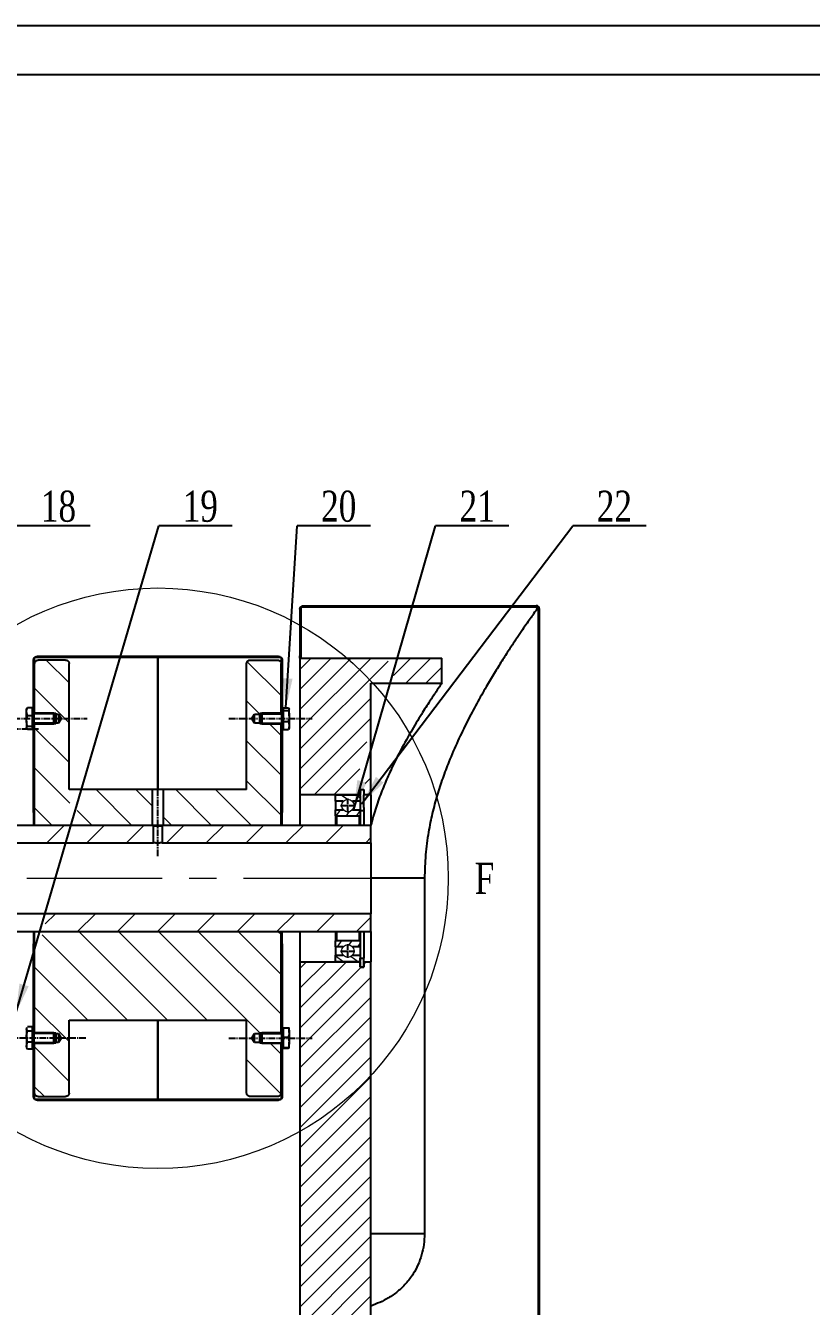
# Model space of a CAD drawing. Header units: millimetres. Extents: x -15 to 1174, y 15 to 856.
# Drawn here: x 672.5 to 761, y 711.6 to 856 of the extents above; entities that cross this region are included whole.
import ezdxf

# ---------------------------------------------------------------- set-up
doc = ezdxf.new("R2010")
doc.units = ezdxf.units.MM
for name, pattern in [('CENTER2', [1.125, 0.75, -0.125, 0.125, -0.125]), ('CENTERX2', [20.32, 12.7, -2.54, 2.54, -2.54]), ('SLD-Solid', [0])]:
    doc.linetypes.add(name, pattern=pattern)
doc.layers.get('0').update_dxf_attribs({"lineweight": 25})
doc.layers.add('netmanh', color=7, linetype='Continuous', lineweight=15)
doc.styles.add('SLDTEXTSTYLE0', font='TXT', dxfattribs={"width": 0.75})
doc.dimstyles.new('SLDDIMSTYLE0', dxfattribs={"dimtxt": 0.18, "dimasz": 3.302, "dimexe": 0, "dimexo": 0.0625, "dimgap": 0, "dimtad": 0, "dimtih": 1, "dimtoh": 1, "dimdec": 0, "dimrnd": 1e-09, "dimzin": 0, "dimdsep": 46, "dimtxsty": 'Standard', "dimsah": 1, "dimcen": 0.09, "dimadec": 0, "dimazin": 0, "dimtfac": 3.302, "dimtdec": 0, "dimtofl": 0, "dimtmove": 0, "dimatfit": 3, "dimfxl": 1, "dimfrac": 2, "dimtolj": 1, "dimtzin": 0, "dimarcsym": 0})
pattern_1 = [(55, (0, 13.8921), (-0.7802423, 0.54633156), [])]

# ---------------------------------------------------------------- blocks, each defined once
blk = doc.blocks.new('SW_HATCH_0')
at = {"color": 0, "linetype": 'Continuous', "lineweight": 18}
for p, q in [((53.22, 256.76), (53.34, 256.64)), ((57.71, 256.76), (57.83, 256.64)), ((62.2, 256.76), (62.32, 256.64)), ((66.69, 256.76), (66.81, 256.64)), ((71.18, 256.76), (71.3, 256.64)), ((75.72, 256.71), (75.79, 256.64)), ((52, 253.49), (52.12, 253.37)), ((78.88, 253.55), (79, 253.43)), ((23.42, 250.64), (26, 248.06)), ((26.53, 251.04), (26.41, 250.92)), ((35.51, 251.04), (35.39, 250.92)), ((36.49, 251.04), (36.61, 250.92)), ((40.98, 251.04), (41.1, 250.92)), ((45.47, 251.04), (45.59, 250.92)), ((46.06, 250.44), (49.88, 246.63)), ((53.27, 250.84), (52, 249.57)), ((55.52, 250.84), (52, 247.32)), ((57.76, 250.84), (52, 245.08)), ((60.01, 250.84), (52, 242.83)), ((61.94, 250.52), (52, 240.59)), ((64.5, 250.84), (62.54, 248.88)), ((66.74, 250.84), (63.94, 248.04)), ((68, 249.85), (66.19, 248.04)), ((78.88, 249.06), (79, 248.94)), ((22.12, 247.45), (26, 243.57)), ((22.12, 246.63), (22, 246.51)), ((46, 246.02), (47.48, 244.54)), ((49.88, 246.63), (49.99, 246.52)), ((60, 246.34), (52, 238.34)), ((60, 244.1), (52, 236.1)), ((78.88, 244.57), (79, 244.45)), ((22.12, 242.96), (26, 239.08)), ((48.58, 243.44), (49.88, 242.14)), ((22.12, 242.14), (22, 242.02)), ((46, 241.53), (49.88, 237.65)), ((49.88, 242.14), (50, 242.02)), ((59.55, 241.4), (53.59, 235.44)), ((78.88, 240.08), (79, 239.96)), ((22.12, 238.47), (26.09, 234.5)), ((58.75, 238.36), (55.83, 235.44)), ((22.12, 237.65), (22, 237.53)), ((46, 237.04), (49.88, 233.16)), ((49.88, 237.65), (50, 237.53)), ((60, 237.36), (59.36, 236.72)), ((29.04, 236.04), (33.04, 232.04)), ((33.53, 236.04), (35.39, 234.18)), ((38.02, 236.04), (42.02, 232.04)), ((42.51, 236.04), (46.51, 232.04)), ((78.88, 235.59), (79, 235.47)), ((22.12, 233.98), (24.06, 232.04)), ((26.9, 233.69), (28.55, 232.04)), ((36.61, 232.96), (37.53, 232.04)), ((25.36, 231.91), (23.49, 230.04)), ((29.98, 232.04), (27.98, 230.04)), ((34.47, 232.04), (32.47, 230.04)), ((38.96, 232.04), (36.96, 230.04)), ((43.45, 232.04), (41.45, 230.04)), ((47.94, 232.04), (45.94, 230.04)), ((52.43, 232.04), (50.43, 230.04)), ((56.92, 232.04), (54.92, 230.04)), ((78.88, 231.1), (79, 230.98)), ((60, 230.62), (59.41, 230.04)), ((78.88, 226.61), (79, 226.49)), ((24.47, 222.04), (23.32, 220.89)), ((28.96, 222.04), (26.96, 220.04)), ((33.45, 222.04), (31.45, 220.04)), ((37.94, 222.04), (35.94, 220.04)), ((42.43, 222.04), (40.43, 220.04)), ((46.92, 222.04), (44.92, 220.04)), ((51.41, 222.04), (49.41, 220.04)), ((55.9, 222.04), (53.9, 220.04)), ((60, 221.64), (58.39, 220.04)), ((78.88, 222.12), (79, 222)), ((22.98, 219.65), (32.59, 210.04)), ((27.08, 220.04), (37.08, 210.04)), ((31.57, 220.04), (41.57, 210.04)), ((36.06, 220.04), (47.48, 208.62)), ((40.55, 220.04), (49.88, 210.71)), ((45.04, 220.04), (49.88, 215.2)), ((49.53, 220.04), (49.88, 219.69)), ((57.24, 216.64), (52, 211.4)), ((54.99, 216.64), (52, 213.64)), ((52.75, 216.64), (52, 215.89)), ((59.49, 216.64), (59.2, 216.35)), ((78.88, 217.63), (79, 217.51)), ((22.12, 215.2), (22, 215.08)), ((22.12, 216.01), (28.1, 210.04)), ((49.88, 215.2), (50, 215.08)), ((58.89, 216.04), (52, 209.15)), ((60, 214.91), (52, 206.91)), ((60, 212.66), (52, 204.66)), ((78.88, 213.14), (79, 213.02)), ((22.12, 211.52), (26, 207.64)), ((22.12, 210.71), (22, 210.59)), ((49.88, 210.71), (50, 210.59)), ((60, 210.42), (52, 202.42)), ((60, 208.17), (52, 200.17)), ((78.88, 208.65), (79, 208.53)), ((22.12, 207.03), (26, 203.15)), ((48.66, 207.44), (49.88, 206.22)), ((22.12, 206.22), (22, 206.1)), ((46, 205.61), (49.86, 201.74)), ((49.88, 206.22), (50, 206.1)), ((60, 205.93), (52, 197.93)), ((60, 203.68), (52, 195.68)), ((78.88, 204.16), (79, 204.04)), ((22.12, 202.54), (23.22, 201.44)), ((22.12, 201.73), (22, 201.61)), ((26.04, 201.16), (25.92, 201.04)), ((30.53, 201.16), (30.41, 201.04)), ((35.02, 201.16), (34.9, 201.04)), ((36.98, 201.16), (37.1, 201.04)), ((41.47, 201.16), (41.59, 201.04)), ((45.96, 201.16), (46.08, 201.04)), ((49.88, 201.73), (50, 201.61)), ((60, 201.44), (52, 193.44)), ((60, 199.19), (52, 191.19)), ((78.88, 199.67), (79, 199.55)), ((60, 196.95), (52, 188.95)), ((78.88, 195.18), (79, 195.06)), ((60, 194.7), (52, 186.7)), ((60, 192.46), (52, 184.46)), ((78.88, 190.69), (79, 190.57)), ((60, 190.21), (52, 182.21)), ((60, 187.97), (52, 179.97)), ((60, 185.72), (52, 177.72)), ((78.88, 186.2), (79, 186.08)), ((60, 183.48), (48, 171.48)), ((60, 181.23), (48, 169.23)), ((78.88, 181.71), (79, 181.59)), ((60, 178.99), (48, 166.99))]:
    blk.add_line(p, q, dxfattribs=at)
blk = doc.blocks.new('*U75')
at = {"color": 0, "linetype": 'CENTER2', "transparency": 16777216}
blk.add_line((4.68, 0), (-4.68, 0), dxfattribs=at)
blk = doc.blocks.new('*U76')
at = {"color": 0, "linetype": 'CENTER2', "transparency": 16777216}
blk.add_line((-4.695, 0), (4.695, 0), dxfattribs=at)
blk = doc.blocks.new('*U77')
at = {"color": 0, "linetype": 'CENTER2', "transparency": 16777216}
blk.add_line((-4.695, 0), (4.695, 0), dxfattribs=at)
blk = doc.blocks.new('*U78')
at = {"color": 0, "linetype": 'CENTER2', "transparency": 16777216}
blk.add_line((-4.695, 0), (4.695, 0), dxfattribs=at)
blk = doc.blocks.new('*U79')
at = {"color": 0, "linetype": 'CENTER2', "transparency": 16777216}
blk.add_line((11.22, 0), (-11.22, 0), dxfattribs=at)
blk = doc.blocks.new('*U82')
at = {"color": 0, "linetype": 'CENTER2', "transparency": 16777216}
for p, q in [((0, 0.14), (0, 0.78)), ((-0.83, 0), (-0.14, 0)), ((0, -0.78), (0, -0.14)), ((0.14, 0), (0.78, 0))]:
    blk.add_line(p, q, dxfattribs=at)
at = {"color": 0, "linetype": 'Continuous', "transparency": 16777216}
for p, q in [((0, -0.07), (0, 0.07)), ((-0.07, 0), (0.07, 0))]:
    blk.add_line(p, q, dxfattribs=at)
blk = doc.blocks.new('*U83')
at = {"color": 0, "linetype": 'CENTER2', "transparency": 16777216}
for p, q in [((-0.83, 0), (-0.14, 0)), ((0, 0.14), (0, 0.78)), ((0.14, 0), (0.78, 0)), ((0, -0.78), (0, -0.14))]:
    blk.add_line(p, q, dxfattribs=at)
at = {"color": 0, "linetype": 'Continuous', "transparency": 16777216}
for p, q in [((-0.07, 0), (0.07, 0)), ((0, -0.07), (0, 0.07))]:
    blk.add_line(p, q, dxfattribs=at)
blk = doc.blocks.new('*U84')
at = {"color": 0, "linetype": 'CENTER2', "transparency": 16777216}
blk.add_line((0, -5.5), (0, 5.5), dxfattribs=at)

msp = doc.modelspace()

# ---------------------------------------------------------------- hatches: boundary and pattern name
at = {"layer": 'netmanh'}
h = msp.add_hatch(dxfattribs=at)
h.set_pattern_fill('ANSI31', color=256, scale=0.3, angle=100)
h.set_pattern_definition([(145, (0, 13.8921), (-0.54633156, -0.7802423), [])])
edge = h.paths.add_edge_path()
edge.add_line((710.2044, 750.8567), (710.2044, 751.1767))
edge.add_line((710.2044, 751.1767), (709.3276, 751.1767))
edge.add_arc((708.8044, 751.6567), 0.71, 222.536235, 317.463765, ccw=False)
edge.add_line((708.2813, 751.1767), (707.4044, 751.1767))
edge.add_line((707.4044, 751.1767), (707.4044, 750.5767))
edge.add_spline(control_points=[(707.4044, 750.5767), (707.4053, 750.5658), (707.4073, 750.5415), (707.4243, 750.5066), (707.4529, 750.4776), (707.4881, 750.4598), (707.513, 750.4577), (707.5244, 750.4567)], knot_values=[0, 0, 0, 0, 0.17336234, 0.38802455, 0.60268676, 0.81734897, 1, 1, 1, 1], degree=3, periodic=0)
edge.add_line((707.5244, 750.4567), (710.0844, 750.4567))
edge.add_spline(control_points=[(710.0844, 750.4567), (710.0907, 750.457), (710.1104, 750.4579), (710.1424, 750.4691), (710.1748, 750.4942), (710.1969, 750.5287), (710.2041, 750.558), (710.2044, 750.5741), (710.2044, 750.5767)], knot_values=[0, 0, 0, 0, 0.09960239, 0.31425758, 0.52891277, 0.74356795, 0.95822314, 1, 1, 1, 1], degree=3, periodic=0)
edge.add_line((710.2044, 750.5767), (710.2044, 750.8567))
edge = h.paths.add_edge_path()
edge.add_spline(control_points=[(710.2044, 769.1367), (710.2036, 769.1476), (710.2016, 769.1719), (710.1846, 769.2067), (710.156, 769.2358), (710.1208, 769.2536), (710.0959, 769.2557), (710.0844, 769.2567)], knot_values=[0, 0, 0, 0, 0.17336234, 0.38802455, 0.60268676, 0.81734897, 1, 1, 1, 1], degree=3, periodic=0)
edge.add_line((710.0844, 769.2567), (707.5244, 769.2567))
edge.add_spline(control_points=[(707.5244, 769.2567), (707.5182, 769.2564), (707.4985, 769.2555), (707.4665, 769.2443), (707.4341, 769.2192), (707.412, 769.1846), (707.4048, 769.1553), (707.4045, 769.1393), (707.4044, 769.1367)], knot_values=[0, 0, 0, 0, 0.09960239, 0.31425758, 0.52891277, 0.74356795, 0.95822314, 1, 1, 1, 1], degree=3, periodic=0)
edge.add_line((707.4044, 769.1367), (707.4044, 768.5367))
edge.add_line((707.4044, 768.5367), (708.2813, 768.5367))
edge.add_arc((708.8044, 768.0567), 0.71, 42.536235, 137.463765, ccw=False)
edge.add_line((709.3276, 768.5367), (710.2044, 768.5367))
edge.add_line((710.2044, 768.5367), (710.2044, 769.1367))
h = msp.add_hatch(dxfattribs=at)
h.set_pattern_fill('ANSI31', color=256, scale=0.3, angle=10)
h.set_pattern_definition(pattern_1)
edge = h.paths.add_edge_path()
edge.add_line((667.0044, 767.5767), (666.1276, 767.5767))
edge.add_arc((665.6044, 768.0567), 0.71, 222.536235, 317.463765, ccw=False)
edge.add_line((665.0813, 767.5767), (664.2044, 767.5767))
edge.add_line((664.2044, 767.5767), (664.2044, 766.9767))
edge.add_spline(control_points=[(664.2044, 766.9767), (664.2053, 766.9658), (664.2073, 766.9415), (664.2243, 766.9066), (664.2529, 766.8776), (664.2881, 766.8598), (664.313, 766.8577), (664.3244, 766.8567)], knot_values=[0, 0, 0, 0, 0.17336234, 0.38802455, 0.60268676, 0.81734897, 1, 1, 1, 1], degree=3, periodic=0)
edge.add_line((664.3244, 766.8567), (666.8844, 766.8567))
edge.add_spline(control_points=[(666.8844, 766.8567), (666.8907, 766.857), (666.9104, 766.8579), (666.9424, 766.8691), (666.9748, 766.8942), (666.9969, 766.9287), (667.0041, 766.958), (667.0044, 766.9741), (667.0044, 766.9767)], knot_values=[0, 0, 0, 0, 0.09960239, 0.31425758, 0.52891277, 0.74356795, 0.95822314, 1, 1, 1, 1], degree=3, periodic=0)
edge.add_line((667.0044, 766.9767), (667.0044, 767.5767))
edge = h.paths.add_edge_path()
edge.add_spline(control_points=[(667.0044, 752.7367), (667.0036, 752.7476), (667.0016, 752.7719), (666.9846, 752.8067), (666.956, 752.8358), (666.9208, 752.8536), (666.8959, 752.8557), (666.8844, 752.8567)], knot_values=[0, 0, 0, 0, 0.17336234, 0.38802455, 0.60268676, 0.81734897, 1, 1, 1, 1], degree=3, periodic=0)
edge.add_line((666.8844, 752.8567), (664.3244, 752.8567))
edge.add_spline(control_points=[(664.3244, 752.8567), (664.3182, 752.8564), (664.2985, 752.8555), (664.2665, 752.8443), (664.2341, 752.8192), (664.212, 752.7846), (664.2048, 752.7553), (664.2045, 752.7393), (664.2044, 752.7367)], knot_values=[0, 0, 0, 0, 0.09960239, 0.31425758, 0.52891277, 0.74356795, 0.95822314, 1, 1, 1, 1], degree=3, periodic=0)
edge.add_line((664.2044, 752.7367), (664.2044, 752.1367))
edge.add_line((664.2044, 752.1367), (665.0813, 752.1367))
edge.add_arc((665.6044, 751.6567), 0.71, 42.536235, 137.463765, ccw=False)
edge.add_line((666.1276, 752.1367), (667.0044, 752.1367))
edge.add_line((667.0044, 752.1367), (667.0044, 752.7367))
edge = h.paths.add_edge_path()
edge.add_spline(control_points=[(710.2044, 752.7367), (710.2036, 752.7476), (710.2016, 752.7719), (710.1846, 752.8067), (710.156, 752.8358), (710.1208, 752.8536), (710.0959, 752.8557), (710.0844, 752.8567)], knot_values=[0, 0, 0, 0, 0.17336234, 0.38802455, 0.60268676, 0.81734897, 1, 1, 1, 1], degree=3, periodic=0)
edge.add_line((710.0844, 752.8567), (707.5244, 752.8567))
edge.add_spline(control_points=[(707.5244, 752.8567), (707.5182, 752.8564), (707.4985, 752.8555), (707.4665, 752.8443), (707.4341, 752.8192), (707.412, 752.7846), (707.4048, 752.7553), (707.4045, 752.7393), (707.4044, 752.7367)], knot_values=[0, 0, 0, 0, 0.09960239, 0.31425758, 0.52891277, 0.74356795, 0.95822314, 1, 1, 1, 1], degree=3, periodic=0)
edge.add_line((707.4044, 752.7367), (707.4044, 752.1367))
edge.add_line((707.4044, 752.1367), (708.2813, 752.1367))
edge.add_arc((708.8044, 751.6567), 0.71, 42.536235, 137.463765, ccw=False)
edge.add_line((709.3276, 752.1367), (710.2044, 752.1367))
edge.add_line((710.2044, 752.1367), (710.2044, 752.7367))
h = msp.add_hatch(dxfattribs=at)
h.set_pattern_fill('ANSI31', color=256, scale=0.3, angle=10)
h.set_pattern_definition(pattern_1)
edge = h.paths.add_edge_path()
edge.add_line((710.2044, 767.5767), (709.3276, 767.5767))
edge.add_arc((708.8044, 768.0567), 0.71, 222.536235, 317.463765, ccw=False)
edge.add_line((708.2813, 767.5767), (707.4044, 767.5767))
edge.add_line((707.4044, 767.5767), (707.4044, 766.9767))
edge.add_spline(control_points=[(707.4044, 766.9767), (707.4053, 766.9658), (707.4073, 766.9415), (707.4243, 766.9066), (707.4529, 766.8776), (707.4881, 766.8598), (707.513, 766.8577), (707.5244, 766.8567)], knot_values=[0, 0, 0, 0, 0.17336234, 0.38802455, 0.60268676, 0.81734897, 1, 1, 1, 1], degree=3, periodic=0)
edge.add_line((707.5244, 766.8567), (710.0844, 766.8567))
edge.add_spline(control_points=[(710.0844, 766.8567), (710.0907, 766.857), (710.1104, 766.8579), (710.1424, 766.8691), (710.1748, 766.8942), (710.1969, 766.9287), (710.2041, 766.958), (710.2044, 766.9741), (710.2044, 766.9767)], knot_values=[0, 0, 0, 0, 0.09960239, 0.31425758, 0.52891277, 0.74356795, 0.95822314, 1, 1, 1, 1], degree=3, periodic=0)
edge.add_line((710.2044, 766.9767), (710.2044, 767.5767))

# ---------------------------------------------------------------- linework, layer by layer
at = {"color": 7, "linetype": 'SLD-Solid', "lineweight": 25}
for p, q in [((5.1615, 855.9529), (1169.1615, 855.9529)), ((5.1615, 850.4529), (1169.1615, 850.4529))]:
    msp.add_line(p, q, dxfattribs=at)
at = {"lineweight": 25}
for p, q in [((679.7806, 799.579), (671.5206, 799.579)), ((695.76, 799.579), (687.5, 799.579)), ((711.3528, 799.579), (703.0928, 799.579)), ((726.9456, 799.579), (718.6856, 799.579)), ((742.4095, 799.579), (734.1495, 799.579))]:
    msp.add_line(p, q, dxfattribs=at)
at = {"color": 7, "linetype": 'Continuous', "lineweight": 25}
for p, q in [((703.4044, 790.1758), (703.4044, 784.9424)), ((703.5244, 790.4558), (730.2844, 790.4558)), ((703.5244, 790.4558), (703.5244, 784.6567)), ((703.8044, 790.5758), (730.0044, 790.5758)), ((730.2844, 710.6567), (730.2844, 790.4558)), ((730.4044, 710.6567), (730.4044, 790.1758)), ((673.4044, 778.9567), (673.4044, 784.4567)), ((687.4044, 784.7367), (673.5244, 784.7367)), ((673.5244, 778.6567), (673.5244, 784.7367)), ((673.5244, 778.4667), (673.5244, 784.0567)), ((687.4044, 784.8567), (673.8044, 784.8567)), ((677.0044, 784.4567), (673.9244, 784.4567)), ((677.4044, 769.8567), (677.4044, 784.0567)), ((687.4044, 784.8567), (687.4044, 784.7367)), ((701.0044, 784.8567), (687.4044, 784.8567)), ((701.2844, 784.7367), (687.4044, 784.7367)), ((697.4044, 769.8567), (697.4044, 784.0567)), ((697.8044, 784.4567), (700.8844, 784.4567)), ((701.2844, 784.7367), (701.2844, 778.6567)), ((701.2844, 778.4667), (701.2844, 784.0567)), ((701.4044, 784.4567), (701.4044, 778.9567)), ((703.4044, 784.6567), (703.4044, 784.9424)), ((703.4044, 784.6567), (703.4044, 769.2567)), ((703.4044, 784.6567), (719.4044, 784.6567)), ((719.4044, 781.8567), (719.4044, 784.6567)), ((711.4044, 781.8567), (719.4044, 781.8567)), ((711.4044, 769.2567), (711.4044, 781.8567)), ((672.7027, 779.0818), (672.6044, 778.9208)), ((672.6044, 778.6303), (672.6044, 778.9567)), ((672.7027, 778.1787), (672.6044, 778.6303)), ((672.6044, 777.5662), (672.6044, 778.6303)), ((673.2444, 779.0818), (672.7027, 779.0818)), ((673.2444, 778.1787), (672.7027, 778.1787)), ((673.2444, 779.0818), (673.2444, 778.6303)), ((673.4044, 778.9567), (673.2444, 778.9567)), ((673.2444, 778.6303), (673.2444, 778.1787)), ((673.2444, 778.1787), (673.2444, 777.5662)), ((673.4044, 778.9567), (673.4044, 776.7567)), ((673.4044, 778.6667), (673.4144, 778.6567)), ((673.4144, 778.6567), (673.5244, 778.6567)), ((675.6922, 778.4567), (673.4444, 778.4567)), ((673.4444, 778.4567), (673.4444, 777.2567)), ((673.5244, 778.4667), (673.5344, 778.4567)), ((673.5244, 778.4667), (673.5244, 778.4567)), ((673.5344, 778.4567), (675.9244, 778.4567)), ((675.8044, 778.3445), (675.6922, 778.4567)), ((675.6922, 777.6982), (675.6922, 778.4567)), ((675.8044, 777.7279), (675.8044, 778.3445)), ((675.9244, 778.4567), (675.9244, 778.3567)), ((675.9244, 778.3567), (676.224, 778.3567)), ((675.9244, 778.3567), (675.9244, 777.3567)), ((676.224, 778.3567), (676.5244, 777.8567)), ((676.224, 778.3567), (676.224, 777.3567)), ((697.984, 777.8567), (698.2844, 778.3567)), ((698.2844, 778.3567), (698.8844, 778.3567)), ((698.2844, 777.3567), (698.2844, 778.3567)), ((698.8844, 778.4567), (701.2744, 778.4567)), ((698.8844, 778.3567), (698.8844, 778.4567)), ((698.8844, 777.3567), (698.8844, 778.3567)), ((699.1166, 778.4567), (699.0044, 778.3445)), ((699.0044, 778.3445), (699.0044, 777.9853)), ((701.3644, 778.4567), (699.1166, 778.4567)), ((699.1166, 778.4567), (699.1166, 778.0149)), ((699.1166, 778.0149), (699.1166, 777.2567)), ((701.2744, 778.4567), (701.2844, 778.4667)), ((701.2844, 778.6567), (701.3944, 778.6567)), ((701.2844, 778.4567), (701.2844, 778.4667)), ((701.3644, 777.2567), (701.3644, 778.4567)), ((701.3944, 778.6567), (701.4044, 778.6667)), ((701.3944, 778.4702), (701.3944, 778.6567)), ((701.5644, 778.9567), (701.4044, 778.9567)), ((701.4044, 776.7567), (701.4044, 778.9567)), ((701.5644, 778.9206), (701.5644, 779.0819)), ((701.5644, 779.0819), (702.1062, 779.0819)), ((701.5644, 778.7593), (701.5644, 778.9206)), ((701.5644, 778.1467), (701.5644, 778.7593)), ((701.5644, 778.7593), (702.1062, 778.7593)), ((701.5644, 777.5341), (701.5644, 778.1467)), ((702.1062, 779.0819), (702.2044, 778.9206)), ((702.2044, 778.1467), (702.2044, 778.9206)), ((702.2044, 778.1467), (702.2044, 777.0828)), ((672.6044, 777.5662), (672.6044, 776.7926)), ((672.7027, 776.6316), (672.6044, 776.7926)), ((673.2444, 776.9537), (672.7027, 776.9537)), ((673.2444, 776.6316), (672.7027, 776.6316)), ((673.2444, 777.5662), (673.2444, 776.9537)), ((673.2444, 776.9537), (673.2444, 776.7926)), ((673.2444, 776.7926), (673.2444, 776.6316)), ((673.2444, 776.7567), (673.4044, 776.7567)), ((673.4144, 777.0567), (673.4044, 777.0467)), ((673.4044, 767.2567), (673.4044, 776.7567)), ((673.4144, 777.2432), (673.4144, 777.0567)), ((673.5244, 777.0567), (673.4144, 777.0567)), ((673.4444, 777.2567), (675.6922, 777.2567)), ((673.5344, 777.2567), (673.5244, 777.2467)), ((673.5244, 777.2567), (673.5244, 777.2467)), ((673.5244, 765.8567), (673.5244, 777.2467)), ((673.5244, 767.2567), (673.5244, 777.0567)), ((675.9244, 777.2567), (673.5344, 777.2567)), ((675.6922, 777.2567), (675.6922, 777.6982)), ((675.6922, 777.2567), (675.8044, 777.3689)), ((675.8044, 777.3689), (675.8044, 777.7279)), ((675.9244, 777.3567), (675.9244, 777.2567)), ((676.224, 777.3567), (675.9244, 777.3567)), ((676.5244, 777.8567), (676.224, 777.3567)), ((698.2844, 777.3567), (697.984, 777.8567)), ((698.8844, 777.3567), (698.2844, 777.3567)), ((698.8844, 777.2567), (698.8844, 777.3567)), ((701.2744, 777.2567), (698.8844, 777.2567)), ((699.0044, 777.9853), (699.0044, 777.3689)), ((699.0044, 777.3689), (699.1166, 777.2567)), ((699.1166, 777.2567), (701.3644, 777.2567)), ((701.2844, 777.2467), (701.2744, 777.2567)), ((701.2844, 777.2467), (701.2844, 777.2567)), ((701.2844, 765.8567), (701.2844, 777.2467)), ((701.2844, 777.0567), (701.2844, 767.2567)), ((701.3944, 777.0567), (701.2844, 777.0567)), ((701.3944, 777.0567), (701.3944, 777.2432)), ((701.4044, 777.0467), (701.3944, 777.0567)), ((701.4044, 776.7567), (701.5644, 776.7567)), ((701.4044, 776.7567), (701.4044, 767.2567)), ((701.5644, 777.0828), (701.5644, 777.5341)), ((701.5644, 777.5341), (702.1062, 777.5341)), ((701.5644, 776.6315), (701.5644, 777.0828)), ((701.5644, 776.6315), (702.1062, 776.6315)), ((702.1062, 777.5341), (702.2044, 777.0828)), ((702.1062, 776.6315), (702.2044, 776.7928)), ((702.2044, 777.0828), (702.2044, 776.7567)), ((686.7944, 769.8567), (677.4044, 769.8567)), ((686.7944, 765.8567), (686.7944, 769.8567)), ((688.0144, 769.8567), (686.7944, 769.8567)), ((688.0144, 769.8567), (688.0144, 765.8567)), ((697.4044, 769.8567), (688.0144, 769.8567)), ((710.2044, 769.8567), (710.6044, 769.8567)), ((710.2044, 769.8567), (710.2044, 769.2567)), ((710.6044, 769.8567), (710.6044, 769.2567)), ((710.2044, 769.2567), (703.4044, 769.2567)), ((707.4044, 768.5367), (707.4044, 769.1367)), ((708.2813, 768.5367), (707.4044, 768.5367)), ((707.5244, 769.2567), (710.0844, 769.2567)), ((710.2044, 768.5367), (709.3276, 768.5367)), ((710.2044, 769.1873), (710.2044, 769.2567)), ((710.2044, 769.1367), (710.2044, 768.5367)), ((710.2044, 768.3255), (710.6044, 768.3255)), ((711.4044, 769.2567), (710.6044, 769.2567)), ((710.6044, 767.8173), (710.6044, 769.2567)), ((673.4044, 767.2567), (673.4044, 765.8567)), ((673.4044, 767.2567), (673.5244, 767.2567)), ((701.2844, 767.2567), (701.4044, 767.2567)), ((701.4044, 765.8567), (701.4044, 767.2567)), ((707.4044, 767.5767), (708.2813, 767.5767)), ((707.4044, 766.9767), (707.4044, 767.5767)), ((707.4044, 766.9767), (707.4044, 765.8567)), ((710.0844, 766.8567), (707.5244, 766.8567)), ((707.5244, 766.8567), (707.5244, 765.8567)), ((709.3276, 767.5767), (710.2044, 767.5767)), ((710.0844, 766.8567), (710.0844, 765.8567)), ((710.2044, 767.5767), (710.2044, 766.9767)), ((710.2044, 767.4786), (710.6044, 767.4786)), ((710.2044, 766.9767), (710.2044, 765.8567)), ((710.6044, 767.8173), (710.6044, 767.4786)), ((710.6044, 767.4786), (710.6044, 765.8567)), ((664.2044, 765.8567), (686.7944, 765.8567)), ((673.5244, 765.8567), (686.7944, 765.8567)), ((686.7944, 765.8567), (688.0144, 765.8567)), ((686.9044, 765.7467), (686.7944, 765.8567)), ((687.9044, 765.7467), (686.9044, 765.7467)), ((686.9044, 763.8567), (686.9044, 765.7467)), ((688.0144, 765.8567), (687.9044, 765.7467)), ((687.9044, 765.7467), (687.9044, 763.8567)), ((688.0144, 765.8567), (701.2844, 765.8567)), ((688.0144, 765.8567), (711.4044, 765.8567)), ((711.4044, 763.8567), (711.4044, 765.8567)), ((661.4044, 763.8567), (686.9044, 763.8567)), ((687.9044, 763.8567), (711.4044, 763.8567)), ((717.4442, 759.8567), (711.4044, 759.8567)), ((717.4442, 759.8567), (717.4442, 719.7759)), ((711.4044, 755.8567), (661.4044, 755.8567)), ((711.4044, 753.8567), (711.4044, 755.8567)), ((664.2044, 753.8567), (711.4044, 753.8567)), ((673.4044, 753.8567), (673.4044, 752.4567)), ((673.5244, 742.4667), (673.5244, 753.8567)), ((673.5244, 753.8567), (701.2844, 753.8567)), ((701.2844, 742.4667), (701.2844, 753.8567)), ((701.4044, 752.4567), (701.4044, 753.8567)), ((707.4044, 753.8567), (707.4044, 752.7367)), ((707.5244, 753.8567), (707.5244, 752.8567)), ((710.0844, 753.8567), (710.0844, 752.8567)), ((710.2044, 753.8567), (710.2044, 752.7367)), ((673.5244, 752.4567), (673.4044, 752.4567)), ((673.4044, 742.9567), (673.4044, 752.4567)), ((673.5244, 742.6567), (673.5244, 752.4567)), ((701.4044, 752.4567), (701.2844, 752.4567)), ((701.2844, 752.4567), (701.2844, 742.6567)), ((701.4044, 752.4567), (701.4044, 742.9567)), ((707.4044, 752.1367), (707.4044, 752.7367)), ((708.2813, 752.1367), (707.4044, 752.1367)), ((707.5244, 752.8567), (710.0844, 752.8567)), ((710.2044, 752.1367), (709.3276, 752.1367)), ((710.2044, 752.7367), (710.2044, 752.1367)), ((707.4044, 751.1767), (708.2813, 751.1767)), ((707.4044, 750.5767), (707.4044, 751.1767)), ((709.3276, 751.1767), (710.2044, 751.1767)), ((710.2044, 751.1767), (710.2044, 750.5767)), ((710.2044, 750.8567), (710.6044, 750.8567)), ((710.2044, 749.8567), (710.2044, 750.8567)), ((710.6044, 749.8567), (710.6044, 750.8567)), ((703.4044, 750.4567), (703.4044, 710.6567)), ((703.4044, 750.4567), (710.2044, 750.4567)), ((710.0844, 750.4567), (707.5244, 750.4567)), ((710.2044, 750.4567), (710.2044, 749.8567)), ((710.2044, 749.8567), (710.6044, 749.8567)), ((710.6044, 749.8567), (710.2044, 749.8567)), ((710.6044, 750.4567), (710.6044, 749.8567)), ((710.6044, 750.4567), (711.4044, 750.4567)), ((711.4044, 710.6567), (711.4044, 750.4567)), ((677.4044, 743.8567), (697.4044, 743.8567)), ((677.4044, 735.6567), (677.4044, 743.8567)), ((697.4044, 735.6567), (697.4044, 743.8567)), ((672.6607, 743.0541), (672.6044, 742.9567)), ((672.6044, 742.9567), (672.6044, 742.8735)), ((672.7027, 742.6311), (672.6044, 742.8735)), ((672.6044, 742.8735), (672.6044, 742.0016)), ((672.7027, 741.372), (672.6044, 742.0016)), ((672.6044, 742.0016), (672.6044, 740.9848)), ((673.2444, 743.1158), (672.7027, 743.1158)), ((673.2444, 742.6311), (672.7027, 742.6311)), ((673.2444, 743.1158), (673.2444, 742.8735)), ((673.4044, 742.9567), (673.2444, 742.9567)), ((673.2444, 742.8735), (673.2444, 742.6311)), ((673.2444, 742.6311), (673.2444, 742.0016)), ((673.2444, 742.0016), (673.2444, 741.372)), ((673.4044, 742.9567), (673.4044, 740.9848)), ((673.4044, 742.6667), (673.4144, 742.6567)), ((673.4144, 742.6567), (673.5244, 742.6567)), ((673.4144, 742.6567), (673.4144, 742.4702)), ((675.6922, 742.4567), (673.4444, 742.4567)), ((673.4444, 742.4567), (673.4444, 741.3811)), ((673.5244, 742.4667), (673.5344, 742.4567)), ((673.5244, 742.4667), (673.5244, 742.4567)), ((673.5344, 742.4567), (675.9244, 742.4567)), ((675.8044, 742.3445), (675.6922, 742.4567)), ((675.6922, 741.2567), (675.6922, 742.4567)), ((675.8044, 741.3689), (675.8044, 742.3445)), ((675.9244, 742.4567), (675.9244, 742.3567)), ((675.9244, 742.3567), (676.224, 742.3567)), ((675.9244, 742.3567), (675.9244, 741.3567)), ((676.224, 742.3567), (676.5244, 741.8567)), ((676.224, 742.3567), (676.224, 741.3567)), ((697.984, 741.8567), (698.2844, 742.3567)), ((698.2844, 742.3567), (698.8844, 742.3567)), ((698.2844, 741.3567), (698.2844, 742.3567)), ((698.8844, 742.4567), (701.2744, 742.4567)), ((698.8844, 742.3567), (698.8844, 742.4567)), ((698.8844, 741.3567), (698.8844, 742.3567)), ((699.1166, 742.4567), (699.0044, 742.3445)), ((699.0044, 742.3445), (699.0044, 742.1289)), ((699.0044, 742.1289), (699.0044, 741.3689)), ((701.3644, 742.4567), (699.1166, 742.4567)), ((699.1166, 742.4567), (699.1166, 742.1916)), ((699.1166, 742.1916), (699.1166, 741.2567)), ((701.2744, 742.4567), (701.2844, 742.4667)), ((701.2844, 742.6567), (701.3944, 742.6567)), ((701.2844, 742.4567), (701.2844, 742.4667)), ((701.3644, 741.2567), (701.3644, 742.4567)), ((701.3944, 742.6567), (701.4044, 742.6667)), ((701.3944, 742.4702), (701.3944, 742.6567)), ((701.5644, 742.9567), (701.4044, 742.9567)), ((701.4044, 740.7567), (701.4044, 742.9567)), ((701.5644, 742.4706), (701.5644, 742.9976)), ((701.5644, 742.9976), (702.1062, 742.9976)), ((701.5644, 741.9436), (701.5644, 742.4706)), ((701.5644, 741.3732), (701.5644, 741.9436)), ((701.5644, 741.9436), (702.1062, 741.9436)), ((702.1062, 741.9436), (702.2044, 741.3732)), ((702.2044, 742.4706), (702.2044, 742.9546)), ((702.2044, 742.4706), (702.2044, 741.3732)), ((672.6044, 740.9848), (672.6044, 740.7567)), ((672.6044, 740.7567), (672.6607, 740.6593)), ((672.6728, 740.6664), (672.7027, 740.5976)), ((673.2444, 741.372), (672.7027, 741.372)), ((673.2444, 740.5976), (672.7027, 740.5976)), ((673.2444, 741.372), (673.2444, 740.9848)), ((673.2444, 740.9848), (673.2444, 740.5976)), ((673.2444, 740.7567), (673.4044, 740.7567)), ((673.4144, 741.0567), (673.4044, 741.0467)), ((673.4044, 740.9848), (673.4044, 740.7567)), ((673.4044, 735.2567), (673.4044, 740.7567)), ((673.4144, 741.2432), (673.4144, 741.0567)), ((673.5244, 741.0567), (673.4144, 741.0567)), ((673.4444, 741.3811), (673.4444, 741.2567)), ((673.4444, 741.2567), (675.6922, 741.2567)), ((673.5344, 741.2567), (673.5244, 741.2467)), ((673.5244, 741.2567), (673.5244, 741.2467)), ((673.5244, 735.6567), (673.5244, 741.2467)), ((673.5244, 734.9767), (673.5244, 741.0567)), ((675.9244, 741.2567), (673.5344, 741.2567)), ((675.6922, 741.2567), (675.8044, 741.3689)), ((675.9244, 741.3567), (675.9244, 741.2567)), ((676.224, 741.3567), (675.9244, 741.3567)), ((676.5244, 741.8567), (676.224, 741.3567)), ((698.2844, 741.3567), (697.984, 741.8567)), ((698.8844, 741.3567), (698.2844, 741.3567)), ((698.8844, 741.2567), (698.8844, 741.3567)), ((701.2744, 741.2567), (698.8844, 741.2567)), ((699.0044, 741.3689), (699.1166, 741.2567)), ((699.1166, 741.2567), (701.3644, 741.2567)), ((701.2844, 741.2467), (701.2744, 741.2567)), ((701.2844, 741.2467), (701.2844, 741.2567)), ((701.2844, 735.6567), (701.2844, 741.2467)), ((701.2844, 741.0567), (701.2844, 734.9767)), ((701.3944, 741.0567), (701.2844, 741.0567)), ((701.3944, 741.0567), (701.3944, 741.2432)), ((701.4044, 741.0467), (701.3944, 741.0567)), ((701.4044, 740.7567), (701.5644, 740.7567)), ((701.4044, 740.7567), (701.4044, 735.2567)), ((701.5644, 740.8027), (701.5644, 741.3732)), ((701.5644, 740.8027), (702.1062, 740.8027)), ((701.5644, 740.7593), (701.5644, 740.8027)), ((701.5644, 740.7158), (701.5644, 740.7593)), ((701.5644, 740.7158), (702.1062, 740.7158)), ((702.1062, 740.8027), (702.2044, 740.7593)), ((702.2044, 740.7593), (702.2044, 741.3732)), ((673.5244, 734.9767), (687.4044, 734.9767)), ((673.8044, 734.8567), (687.4044, 734.8567)), ((673.9244, 735.2567), (677.0044, 735.2567)), ((687.4044, 734.9767), (687.4044, 734.8567)), ((687.4044, 734.9767), (701.2844, 734.9767)), ((687.4044, 734.8567), (701.0044, 734.8567)), ((700.8844, 735.2567), (697.8044, 735.2567)), ((717.4442, 719.7759), (711.4044, 719.7759))]:
    msp.add_line(p, q, dxfattribs=at)
at = {"color": 7, "linetype": 'CENTERX2', "lineweight": 18, "ltscale": 1.2}
msp.add_line((672.6544, 759.8567), (713.4044, 759.8567), dxfattribs=at)
at = {"color": 7, "linetype": 'Continuous', "lineweight": 25, "flags": 128}
for points in [[(687.4044, 769.8779), (687.4044, 770.0343), (687.4044, 771.7424), (687.4044, 773.3807), (687.4044, 774.9396), (687.4044, 776.41), (687.4044, 777.7833), (687.4044, 779.0513), (687.4044, 780.2068), (687.4044, 781.2428), (687.4044, 782.1533), (687.4044, 782.933), (687.4044, 783.5772), (687.4044, 784.0822), (687.4044, 784.4451), (687.4044, 784.6637), (687.4044, 784.7367)], [(687.4044, 784.7367), (687.4044, 784.6637), (687.4044, 784.4451), (687.4044, 784.0822), (687.4044, 783.5772), (687.4044, 782.933), (687.4044, 782.1533), (687.4044, 781.2428), (687.4044, 780.2068), (687.4044, 779.0513), (687.4044, 777.7833), (687.4044, 776.41), (687.4044, 774.9396), (687.4044, 773.3807), (687.4044, 771.7424), (687.4044, 770.0343), (687.4044, 769.8813)], [(703.4044, 769.2567), (703.4044, 769.1826), (703.4044, 768.9614), (703.4044, 768.5966), (703.4044, 768.094), (703.4044, 767.4615), (703.4044, 766.709), (703.4044, 765.8567)], [(707.4044, 768.5367), (707.4044, 768.4624), (707.4044, 768.2409), (707.4044, 767.876), (707.4044, 767.5767)], [(710.2044, 768.5367), (710.2044, 768.4624), (710.2044, 768.2409), (710.2044, 767.876), (710.2044, 767.5767)], [(711.4044, 769.2567), (711.4044, 769.1826), (711.4044, 768.9614), (711.4044, 768.5966), (711.4044, 768.094), (711.4044, 767.4615), (711.4044, 766.709), (711.4044, 765.9014)], [(707.4044, 766.9767), (707.4044, 766.743), (707.4044, 765.9944), (707.4044, 765.8567)], [(710.2044, 766.9767), (710.2044, 766.743), (710.2044, 765.9944), (710.2044, 765.8567)], [(711.4044, 763.8567), (711.4044, 763.7798), (711.4044, 763.5522), (711.4044, 763.1826), (711.4044, 762.6851), (711.4044, 762.079), (711.4044, 761.3874), (711.4044, 760.6371), (711.4044, 759.8567), (711.4044, 759.0763), (711.4044, 758.326), (711.4044, 757.6344), (711.4044, 757.0283), (711.4044, 756.5308), (711.4044, 756.1612), (711.4044, 755.9336), (711.4044, 755.8567)], [(703.4044, 753.8567), (703.4044, 753.0044), (703.4044, 752.2519), (703.4044, 751.6194), (703.4044, 751.1168), (703.4044, 750.752), (703.4044, 750.5308), (703.4044, 750.4567)], [(707.4044, 753.8567), (707.4044, 753.719), (707.4044, 752.9704), (707.4044, 752.7367)], [(710.2044, 753.8567), (710.2044, 753.719), (710.2044, 752.9704), (710.2044, 752.7367)], [(710.6044, 753.8567), (710.6044, 753.4223), (710.6044, 752.666), (710.6044, 752.0293), (710.6044, 751.5227), (710.6044, 751.1548), (710.6044, 750.9315), (710.6044, 750.8567)], [(711.4044, 753.8567), (711.4044, 753.0044), (711.4044, 752.2519), (711.4044, 751.6194), (711.4044, 751.1168), (711.4044, 750.752), (711.4044, 750.5308), (711.4044, 750.4567)], [(707.4044, 752.1367), (707.4044, 751.8374), (707.4044, 751.4725), (707.4044, 751.251), (707.4044, 751.1767)], [(710.2044, 752.1367), (710.2044, 751.8374), (710.2044, 751.4725), (710.2044, 751.251), (710.2044, 751.1767)], [(687.4044, 743.8354), (687.4044, 743.3034), (687.4044, 741.9301), (687.4044, 740.662), (687.4044, 739.5066), (687.4044, 738.4706), (687.4044, 737.5601), (687.4044, 736.7804), (687.4044, 736.1362), (687.4044, 735.6312), (687.4044, 735.2683), (687.4044, 735.0497), (687.4044, 734.9767)], [(687.4044, 734.9767), (687.4044, 735.0497), (687.4044, 735.2683), (687.4044, 735.6312), (687.4044, 736.1362), (687.4044, 736.7804), (687.4044, 737.5601), (687.4044, 738.4706), (687.4044, 739.5066), (687.4044, 740.662), (687.4044, 741.9301), (687.4044, 743.3034), (687.4044, 743.8271)]]:
    msp.add_lwpolyline(points, dxfattribs=at)
at = {"color": 7, "linetype": 'Continuous', "lineweight": 18}
msp.add_circle((687.4044, 759.8567), 32.716, dxfattribs=at)
at = {"color": 7, "linetype": 'Continuous', "lineweight": 25}
for centre, radius, start, end in [((730.0044, 790.1758), 0.4, 0, 90), ((703.8044, 784.9424), 0.4, 180, 225.572996), ((673.4444, 778.4967), 0.04, 180, 270), ((701.3644, 778.4967), 0.04, 270, 360), ((673.4444, 777.2167), 0.04, 90, 180), ((701.3644, 777.2167), 0.04, 0, 90), ((708.8044, 751.9285), 0.72, 163.041557, 163.190675), ((708.8044, 751.9285), 0.72, 16.809325, 17.160046), ((673.4444, 742.4967), 0.04, 180, 270), ((701.3644, 742.4967), 0.04, 270, 360), ((673.4444, 741.2167), 0.04, 90, 180), ((701.3644, 741.2167), 0.04, 0, 90)]:
    msp.add_arc(centre, radius, start, end, dxfattribs=at)
for points, knots in [([(703.4044, 790.1758), (703.405, 790.1912), (703.4071, 790.2514), (703.4382, 790.3543), (703.5176, 790.4656), (703.6297, 790.5439), (703.7316, 790.5734), (703.7904, 790.5753), (703.8044, 790.5758)], [0, 0, 0, 0, 0.07401694, 0.28866444, 0.50331194, 0.71795944, 0.93260695, 1, 1, 1, 1]), ([(730.2844, 790.4558), (730.2569, 790.4173), (730.2013, 790.3395), (729.8156, 789.7964), (729.3517, 789.1355), (728.8855, 788.4641), (728.3375, 787.6643), (727.6967, 786.7131), (726.9702, 785.612), (726.1594, 784.3497), (725.2959, 782.9613), (724.3459, 781.3718), (723.3256, 779.5756), (722.2471, 777.5404), (721.1853, 775.3528), (720.2564, 773.203), (719.4803, 771.1489), (718.8471, 769.2077), (718.3022, 767.1812), (717.8448, 764.9419), (717.5118, 762.4942), (717.4669, 760.74), (717.4442, 759.8567)], [0, 0, 0, 0, 0.06972922, 0.14084459, 0.18272203, 0.22460236, 0.26747024, 0.31034137, 0.35697996, 0.40362223, 0.45123295, 0.49884605, 0.55398879, 0.60913156, 0.66567656, 0.72221397, 0.76489023, 0.80756082, 0.85129315, 0.89501683, 0.94713869, 1, 1, 1, 1]), ([(673.4044, 784.4567), (673.405, 784.4721), (673.4071, 784.5323), (673.4382, 784.6352), (673.5176, 784.7465), (673.6297, 784.8248), (673.7316, 784.8543), (673.7904, 784.8562), (673.8044, 784.8567)], [0, 0, 0, 0, 0.07401694, 0.28866444, 0.50331194, 0.71795944, 0.93260695, 1, 1, 1, 1]), ([(673.5244, 784.0567), (673.525, 784.0721), (673.5271, 784.1323), (673.5582, 784.2352), (673.6376, 784.3465), (673.7497, 784.4248), (673.8516, 784.4543), (673.9104, 784.4562), (673.9244, 784.4567)], [0, 0, 0, 0, 0.07401694, 0.28866444, 0.50331194, 0.71795944, 0.93260695, 1, 1, 1, 1]), ([(677.0044, 784.4567), (677.0362, 784.4545), (677.1128, 784.4491), (677.2265, 784.3982), (677.3265, 784.3061), (677.3922, 784.1871), (677.4004, 784.0994), (677.4044, 784.0567)], [0, 0, 0, 0, 0.15194257, 0.36662043, 0.58129829, 0.79597615, 1, 1, 1, 1]), ([(697.4044, 784.0567), (697.4045, 784.0589), (697.4047, 784.106), (697.4222, 784.1982), (697.4905, 784.3168), (697.5942, 784.4056), (697.7051, 784.4506), (697.7772, 784.455), (697.8044, 784.4567)], [0, 0, 0, 0, 0.01079978, 0.22548054, 0.4401613, 0.65484206, 0.86952282, 1, 1, 1, 1]), ([(700.8844, 784.4567), (700.9294, 784.4523), (701.0193, 784.4434), (701.1392, 784.3745), (701.2296, 784.273), (701.2776, 784.1606), (701.2825, 784.0862), (701.2844, 784.0567)], [0, 0, 0, 0, 0.214567573, 0.429261212, 0.643954852, 0.858648492, 1, 1, 1, 1]), ([(701.0044, 784.8567), (701.0494, 784.8523), (701.1393, 784.8434), (701.2592, 784.7745), (701.3496, 784.673), (701.3976, 784.5606), (701.4025, 784.4862), (701.4044, 784.4567)], [0, 0, 0, 0, 0.21456757, 0.42926121, 0.64395485, 0.85864849, 1, 1, 1, 1]), ([(719.4044, 781.8567), (719.404, 781.8561), (719.4, 781.8503), (719.2656, 781.6551), (718.7864, 780.9512), (718.0479, 779.8399), (717.0763, 778.3233), (715.892, 776.3674), (714.7583, 774.3228), (713.812, 772.426), (713.0717, 770.7931), (712.3739, 769.0407), (711.8092, 767.3814), (711.5203, 766.2931), (711.4044, 765.8567)], [0, 0, 0, 0, 0.01162999, 0.11582894, 0.22309872, 0.32725973, 0.43379231, 0.55214657, 0.67304191, 0.74187265, 0.81069867, 0.88162649, 0.95253637, 1, 1, 1, 1]), ([(672.6044, 778.6303), (672.6045, 778.641), (672.6059, 778.7934), (672.6561, 778.9428), (672.7027, 779.0818)], [0, 0, 0, 0, 0.070150268, 1, 1, 1, 1]), ([(672.6044, 777.5662), (672.6055, 777.6133), (672.6101, 777.8206), (672.6623, 778.0226), (672.7027, 778.1787)], [0, 0, 0, 0, 0.22730905, 1, 1, 1, 1]), ([(702.2044, 778.9206), (702.2043, 778.9168), (702.203, 778.8623), (702.1528, 778.809), (702.1062, 778.7593)], [0, 0, 0, 0, 0.07015027, 1, 1, 1, 1]), ([(702.1062, 778.7593), (702.1181, 778.7184), (702.1761, 778.5189), (702.1919, 778.3115), (702.2044, 778.1467)], [0, 0, 0, 0, 0.20521675, 1, 1, 1, 1]), ([(702.2044, 778.1467), (702.2034, 778.0996), (702.1988, 777.8923), (702.1466, 777.6902), (702.1062, 777.5341)], [0, 0, 0, 0, 0.22730905, 1, 1, 1, 1]), ([(672.7027, 776.9537), (672.6908, 776.9946), (672.6328, 777.194), (672.617, 777.4014), (672.6044, 777.5662)], [0, 0, 0, 0, 0.20521675, 1, 1, 1, 1]), ([(672.6044, 776.7926), (672.6045, 776.7965), (672.6059, 776.8508), (672.6561, 776.9041), (672.7027, 776.9537)], [0, 0, 0, 0, 0.070150268, 1, 1, 1, 1]), ([(702.2044, 777.0828), (702.2043, 777.0721), (702.203, 776.9197), (702.1528, 776.7703), (702.1062, 776.6315)], [0, 0, 0, 0, 0.07015027, 1, 1, 1, 1]), ([(707.4044, 769.1367), (707.4045, 769.1393), (707.4048, 769.1553), (707.412, 769.1846), (707.4341, 769.2192), (707.4665, 769.2443), (707.4985, 769.2555), (707.5182, 769.2564), (707.5244, 769.2567)], [0, 0, 0, 0, 0.04177686, 0.25643205, 0.47108723, 0.68574242, 0.90039761, 1, 1, 1, 1]), ([(710.0844, 769.2567), (710.0959, 769.2557), (710.1208, 769.2536), (710.156, 769.2358), (710.1846, 769.2067), (710.2016, 769.1719), (710.2036, 769.1476), (710.2044, 769.1367)], [0, 0, 0, 0, 0.18265103, 0.39731324, 0.61197545, 0.82663766, 1, 1, 1, 1]), ([(707.5244, 766.8567), (707.513, 766.8577), (707.4881, 766.8598), (707.4529, 766.8776), (707.4243, 766.9066), (707.4073, 766.9415), (707.4053, 766.9658), (707.4044, 766.9767)], [0, 0, 0, 0, 0.18265103, 0.39731324, 0.61197545, 0.82663766, 1, 1, 1, 1]), ([(710.2044, 766.9767), (710.2044, 766.9741), (710.2041, 766.958), (710.1969, 766.9287), (710.1748, 766.8942), (710.1424, 766.8691), (710.1104, 766.8579), (710.0907, 766.857), (710.0844, 766.8567)], [0, 0, 0, 0, 0.04177686, 0.25643205, 0.47108723, 0.68574242, 0.90039761, 1, 1, 1, 1]), ([(687.9044, 763.8567), (687.899, 763.856), (687.888, 763.8546), (687.8026, 763.8448), (687.6764, 763.8338), (687.5182, 763.8258), (687.3476, 763.8245), (687.1841, 763.8304), (687.0449, 763.841), (686.9462, 763.8515), (686.9077, 763.8563), (686.9051, 763.8566), (686.9044, 763.8567)], [0, 0, 0, 0, 0.10680257, 0.21358527, 0.32088497, 0.42853973, 0.53562698, 0.6421087, 0.74889142, 0.85640976, 0.96395621, 1, 1, 1, 1]), ([(707.4044, 752.7367), (707.4045, 752.7393), (707.4048, 752.7553), (707.412, 752.7846), (707.4341, 752.8192), (707.4665, 752.8443), (707.4985, 752.8555), (707.5182, 752.8564), (707.5244, 752.8567)], [0, 0, 0, 0, 0.04177686, 0.25643205, 0.47108723, 0.68574242, 0.90039761, 1, 1, 1, 1]), ([(710.0844, 752.8567), (710.0959, 752.8557), (710.1208, 752.8536), (710.156, 752.8358), (710.1846, 752.8067), (710.2016, 752.7719), (710.2036, 752.7476), (710.2044, 752.7367)], [0, 0, 0, 0, 0.18265103, 0.39731324, 0.61197545, 0.82663766, 1, 1, 1, 1]), ([(707.5244, 750.4567), (707.513, 750.4577), (707.4881, 750.4598), (707.4529, 750.4776), (707.4243, 750.5066), (707.4073, 750.5415), (707.4053, 750.5658), (707.4044, 750.5767)], [0, 0, 0, 0, 0.182651028, 0.397313237, 0.611975447, 0.826637657, 1, 1, 1, 1]), ([(710.2044, 750.5767), (710.2044, 750.5741), (710.2041, 750.558), (710.1969, 750.5287), (710.1748, 750.4942), (710.1424, 750.4691), (710.1104, 750.4579), (710.0907, 750.457), (710.0844, 750.4567)], [0, 0, 0, 0, 0.041776861, 0.256432047, 0.471087234, 0.68574242, 0.900397607, 1, 1, 1, 1]), ([(672.6044, 742.8735), (672.6045, 742.8792), (672.6052, 742.9378), (672.6408, 742.9952), (672.6728, 743.047)], [0, 0, 0, 0, 0.09798081, 1, 1, 1, 1]), ([(672.6044, 742.0016), (672.6045, 742.0165), (672.6059, 742.2291), (672.6561, 742.4374), (672.7027, 742.6311)], [0, 0, 0, 0, 0.07015027, 1, 1, 1, 1]), ([(702.1062, 742.9976), (702.1181, 742.9624), (702.1761, 742.7908), (702.1919, 742.6124), (702.2044, 742.4706)], [0, 0, 0, 0, 0.20521675, 1, 1, 1, 1]), ([(702.2044, 742.9541), (702.2043, 742.9551), (702.203, 742.9698), (702.1528, 742.9842), (702.1062, 742.9976)], [0, 0, 0, 0, 0.07015027, 1, 1, 1, 1]), ([(702.2044, 742.4706), (702.2034, 742.4301), (702.1988, 742.2518), (702.1466, 742.078), (702.1062, 741.9436)], [0, 0, 0, 0, 0.22730905, 1, 1, 1, 1]), ([(672.6044, 740.9848), (672.617, 741.089), (672.6328, 741.2201), (672.6908, 741.3462), (672.7027, 741.372)], [0, 0, 0, 0, 0.79478325, 1, 1, 1, 1]), ([(672.7027, 740.5976), (672.6623, 740.6963), (672.6101, 740.824), (672.6055, 740.955), (672.6044, 740.9848)], [0, 0, 0, 0, 0.77269095, 1, 1, 1, 1]), ([(702.2044, 741.3732), (702.2043, 741.3597), (702.203, 741.167), (702.1528, 740.9783), (702.1062, 740.8027)], [0, 0, 0, 0, 0.07015027, 1, 1, 1, 1]), ([(702.2044, 740.7593), (702.2043, 740.7582), (702.203, 740.7436), (702.1528, 740.7292), (702.1062, 740.7158)], [0, 0, 0, 0, 0.07015027, 1, 1, 1, 1]), ([(673.8044, 734.8567), (673.7595, 734.8611), (673.6696, 734.8699), (673.5497, 734.9389), (673.4592, 735.0404), (673.4113, 735.1528), (673.4064, 735.2272), (673.4044, 735.2567)], [0, 0, 0, 0, 0.21456757, 0.42926121, 0.64395485, 0.85864849, 1, 1, 1, 1]), ([(673.9244, 735.2567), (673.8795, 735.2611), (673.7896, 735.2699), (673.6697, 735.3389), (673.5792, 735.4404), (673.5313, 735.5528), (673.5264, 735.6272), (673.5244, 735.6567)], [0, 0, 0, 0, 0.21456757, 0.42926121, 0.64395485, 0.85864849, 1, 1, 1, 1]), ([(677.4044, 735.6567), (677.4044, 735.6544), (677.4042, 735.6074), (677.3867, 735.5152), (677.3184, 735.3966), (677.2147, 735.3078), (677.1038, 735.2628), (677.0317, 735.2584), (677.0044, 735.2567)], [0, 0, 0, 0, 0.01079978, 0.22548054, 0.4401613, 0.65484206, 0.86952282, 1, 1, 1, 1]), ([(697.8044, 735.2567), (697.7727, 735.2589), (697.6961, 735.2643), (697.5824, 735.3152), (697.4824, 735.4073), (697.4166, 735.5263), (697.4084, 735.614), (697.4044, 735.6567)], [0, 0, 0, 0, 0.15194257, 0.36662043, 0.58129829, 0.79597615, 1, 1, 1, 1]), ([(701.2844, 735.6567), (701.2839, 735.6413), (701.2818, 735.581), (701.2507, 735.4782), (701.1713, 735.3669), (701.0592, 735.2886), (700.9573, 735.2591), (700.8985, 735.2572), (700.8844, 735.2567)], [0, 0, 0, 0, 0.07401694, 0.28866444, 0.50331194, 0.71795944, 0.93260695, 1, 1, 1, 1]), ([(701.4044, 735.2567), (701.4039, 735.2413), (701.4018, 735.181), (701.3707, 735.0782), (701.2913, 734.9669), (701.1792, 734.8886), (701.0773, 734.8591), (701.0185, 734.8572), (701.0044, 734.8567)], [0, 0, 0, 0, 0.07401694, 0.28866444, 0.50331194, 0.71795944, 0.93260695, 1, 1, 1, 1]), ([(717.4442, 719.7759), (717.4253, 719.3758), (717.3874, 718.5756), (717.1327, 717.3955), (716.7304, 716.2752), (716.1447, 715.172), (715.3726, 714.1522), (714.4275, 713.2594), (713.1413, 712.3476), (712.0785, 711.9171), (711.4044, 711.6441)], [0, 0, 0, 0, 0.09933507, 0.19870907, 0.30369497, 0.40877428, 0.5353834, 0.66214809, 0.78570473, 1, 1, 1, 1])]:
    msp.add_open_spline(points, degree=3, knots=knots, dxfattribs=at)
at = {"layer": 'netmanh'}
for p, q in [((675.8044, 778.3445), (673.4444, 778.3445)), ((699.0044, 778.3445), (701.3644, 778.3445)), ((675.8044, 777.3689), (673.4444, 777.3689)), ((699.0044, 777.3689), (701.3644, 777.3689)), ((675.8044, 742.3445), (673.4444, 742.3445)), ((699.0044, 742.3445), (701.3644, 742.3445)), ((675.8044, 741.3689), (673.4444, 741.3689)), ((699.0044, 741.3689), (701.3644, 741.3689))]:
    msp.add_line(p, q, dxfattribs=at)
for centre in [(708.8044, 768.0567), (708.8044, 751.6567)]:
    msp.add_circle(centre, 0.71, dxfattribs=at)

# ---------------------------------------------------------------- block references
at = {"color": 7, "linetype": 'Continuous', "lineweight": 18}
msp.add_blockref('SW_HATCH_0', (651.4044, 533.8172), dxfattribs=at)
at = {"linetype": 'CENTER2'}
for name, p in [('*U79', (662.723, 776.6751)), ('*U77', (674.7294, 777.8567)), ('*U78', (700.0794, 777.8567)), ('*U84', (687.4044, 767.8567)), ('*U82', (708.8044, 768.0567)), ('*U83', (708.8044, 751.6567)), ('*U75', (674.6244, 741.8567)), ('*U76', (700.0794, 741.8567))]:
    msp.add_blockref(name, p, dxfattribs=at)

# ---------------------------------------------------------------- texts
at = {"color": 7, "linetype": 'Continuous', "lineweight": 0, "char_height": 3.5, "attachment_point": 2, "style": 'SLDTEXTSTYLE0'}
for s, insert, width in [('{\\fTimes New Roman|b0|i0|c0|p18;18}', (676.2068, 803.541), 1.459174), ('{\\fTimes New Roman|b0|i0|c0|p18;19}', (692.1862, 803.541), 1.459174), ('{\\fTimes New Roman|b0|i0|c0|p18;20}', (707.779, 803.541), 1.459174), ('{\\fTimes New Roman|b0|i0|c0|p18;21}', (723.3718, 803.541), 1.459174), ('{\\fTimes New Roman|b0|i0|c0|p18;22}', (738.8357, 803.541), 1.459174), ('{\\fTimes New Roman|b0|i0|c0|p18;F}', (724.206, 761.5994), 2.916149)]:
    msp.add_mtext(s, dxfattribs=dict(at, insert=insert, width=width))

# ---------------------------------------------------------------- leaders
at = {"color": 7, "lineweight": 25}
for points in [[(671.4044, 744.6707), (687.5, 799.579)], [(701.8353, 779.0819), (703.0928, 799.579)], [(709.4801, 767.6077), (718.6856, 799.579)], [(710.4044, 768.3255), (734.1495, 799.579)]]:
    msp.add_leader(points, dimstyle='SLDDIMSTYLE0', dxfattribs=at)

doc.saveas('drawing.dxf')
